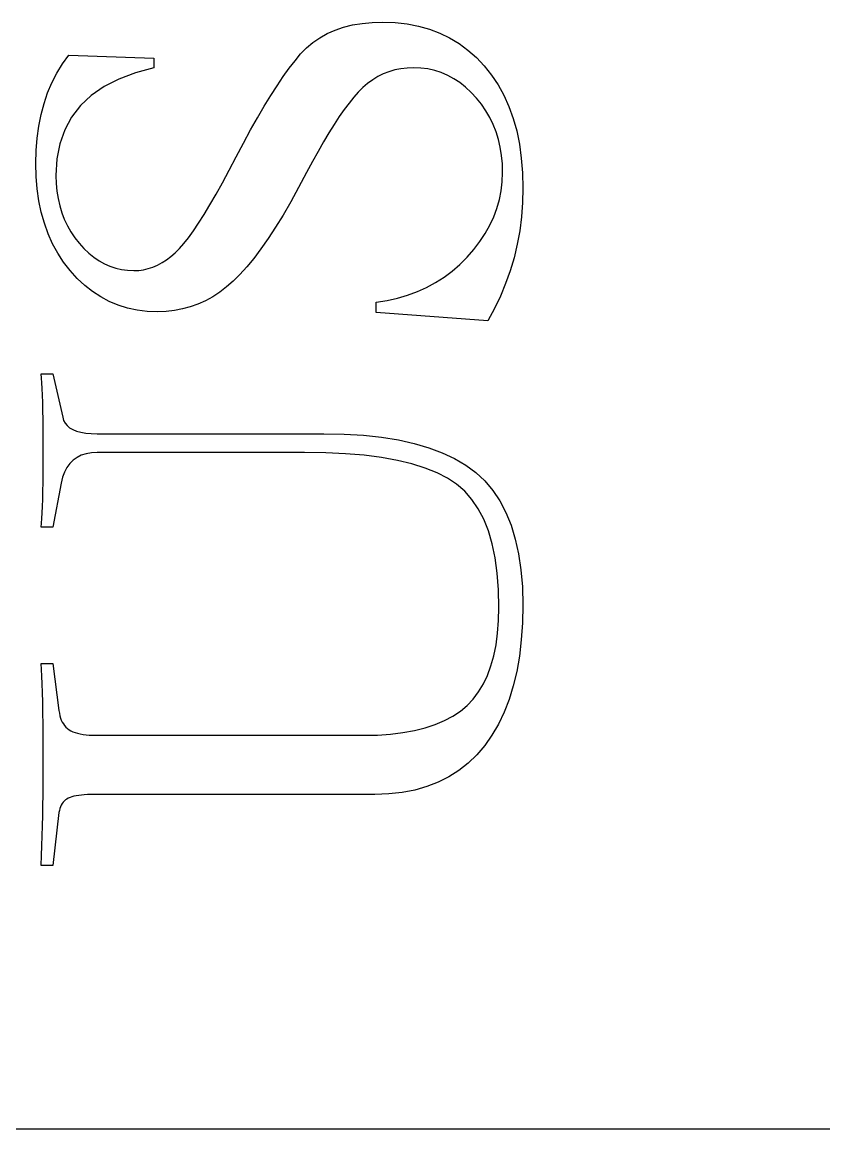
# Model space of a CAD drawing. Header units: millimetres. Extents: x -105 to 105, y -148 to 148.
# Drawn here: x 28.25 to 33.43, y 89.84 to 96.98 of the extents above; entities that cross this region are included whole.
import ezdxf

# ---------------------------------------------------------------- set-up
doc = ezdxf.new("R2010")
doc.units = ezdxf.units.MM
doc.layers.get('0').update_dxf_attribs({"lineweight": 18})

msp = doc.modelspace()

# ---------------------------------------------------------------- linework, layer by layer
at = {"color": 7, "lineweight": 30, "ltscale": 0.001446}
msp.add_line((30.273, 96.9257), (30.3278, 96.9441), dxfattribs=at)
at = {"color": 7, "lineweight": 30, "ltscale": 0.001501}
msp.add_line((30.3278, 96.9441), (30.3861, 96.9585), dxfattribs=at)
at = {"color": 7, "lineweight": 30, "ltscale": 0.001566}
msp.add_line((30.3861, 96.9585), (30.4479, 96.9687), dxfattribs=at)
at = {"color": 7, "lineweight": 30, "ltscale": 0.001639}
msp.add_line((30.4479, 96.9687), (30.5132, 96.9749), dxfattribs=at)
at = {"color": 7, "lineweight": 30, "ltscale": 0.001719}
msp.add_line((30.5132, 96.9749), (30.5819, 96.977), dxfattribs=at)
at = {"color": 7, "lineweight": 30, "ltscale": 0.001989}
msp.add_line((30.5819, 96.977), (30.6614, 96.9741), dxfattribs=at)
at = {"color": 7, "lineweight": 30, "ltscale": 0.001921}
msp.add_line((30.6614, 96.9741), (30.7378, 96.9657), dxfattribs=at)
at = {"color": 7, "lineweight": 30, "ltscale": 0.001865}
msp.add_line((30.7378, 96.9657), (30.8111, 96.9515), dxfattribs=at)
at = {"color": 7, "lineweight": 30, "ltscale": 0.001821}
msp.add_line((30.8111, 96.9515), (30.8812, 96.9318), dxfattribs=at)
at = {"color": 7, "lineweight": 30, "ltscale": 0.001351}
for p, q in [((30.1293, 96.8457), (30.1737, 96.8764)), ((30.0509, 96.7718), (30.0884, 96.8108))]:
    msp.add_line(p, q, dxfattribs=at)
at = {"color": 7, "lineweight": 30, "ltscale": 0.00137}
msp.add_line((30.1737, 96.8764), (30.2216, 96.9031), dxfattribs=at)
at = {"color": 7, "lineweight": 30, "ltscale": 0.001403}
msp.add_line((30.2216, 96.9031), (30.273, 96.9257), dxfattribs=at)
at = {"color": 7, "lineweight": 30, "ltscale": 0.001791}
msp.add_line((30.8812, 96.9318), (30.9482, 96.9064), dxfattribs=at)
at = {"color": 7, "lineweight": 30, "ltscale": 0.001775}
msp.add_line((30.9482, 96.9064), (31.012, 96.8753), dxfattribs=at)
at = {"color": 7, "lineweight": 30, "ltscale": 0.001773}
msp.add_line((31.012, 96.8753), (31.0727, 96.8386), dxfattribs=at)
at = {"color": 7, "lineweight": 30, "ltscale": 0.001344}
msp.add_line((30.0884, 96.8108), (30.1293, 96.8457), dxfattribs=at)
at = {"color": 7, "lineweight": 30, "ltscale": 0.001787}
msp.add_line((31.0727, 96.8386), (31.1303, 96.7962), dxfattribs=at)
at = {"color": 7, "lineweight": 30, "ltscale": 0.001736}
msp.add_line((28.5142, 96.708), (28.5545, 96.7646), dxfattribs=at)
at = {"color": 7, "lineweight": 30, "ltscale": 0.013766}
msp.add_line((28.5545, 96.7646), (29.1048, 96.7453), dxfattribs=at)
at = {"color": 7, "lineweight": 30, "ltscale": 0.001569}
msp.add_line((29.1048, 96.7453), (29.1048, 96.6825), dxfattribs=at)
at = {"color": 7, "lineweight": 30, "ltscale": 0.001418}
msp.add_line((30.0146, 96.7282), (30.0509, 96.7718), dxfattribs=at)
at = {"color": 7, "lineweight": 30, "ltscale": 0.001814}
msp.add_line((31.1303, 96.7962), (31.1847, 96.7482), dxfattribs=at)
at = {"color": 7, "lineweight": 30, "ltscale": 0.001855}
msp.add_line((31.1847, 96.7482), (31.236, 96.6946), dxfattribs=at)
at = {"color": 7, "lineweight": 30, "ltscale": 0.00174}
msp.add_line((28.4781, 96.6485), (28.5142, 96.708), dxfattribs=at)
at = {"color": 7, "lineweight": 30, "ltscale": 0.003109}
msp.add_line((29.1048, 96.6825), (28.9847, 96.6504), dxfattribs=at)
at = {"color": 7, "lineweight": 30, "ltscale": 0.001653}
msp.add_line((29.9386, 96.6259), (29.9772, 96.6796), dxfattribs=at)
at = {"color": 7, "lineweight": 30, "ltscale": 0.001535}
msp.add_line((29.9772, 96.6796), (30.0146, 96.7282), dxfattribs=at)
at = {"color": 7, "lineweight": 30, "ltscale": 0.00098291}
msp.add_line((30.6585, 96.6684), (30.6207, 96.6574), dxfattribs=at)
at = {"color": 7, "lineweight": 30, "ltscale": 0.000996987}
msp.add_line((30.6976, 96.6762), (30.6585, 96.6684), dxfattribs=at)
at = {"color": 7, "lineweight": 30, "ltscale": 0.001018}
msp.add_line((30.738, 96.6809), (30.6976, 96.6762), dxfattribs=at)
at = {"color": 7, "lineweight": 30, "ltscale": 0.001046}
msp.add_line((30.7798, 96.6825), (30.738, 96.6809), dxfattribs=at)
at = {"color": 7, "lineweight": 30, "ltscale": 0.001167}
msp.add_line((30.8265, 96.6805), (30.7798, 96.6825), dxfattribs=at)
at = {"color": 7, "lineweight": 30, "ltscale": 0.001141}
msp.add_line((30.8717, 96.6747), (30.8265, 96.6805), dxfattribs=at)
at = {"color": 7, "lineweight": 30, "ltscale": 0.001125}
msp.add_line((30.9157, 96.6649), (30.8717, 96.6747), dxfattribs=at)
at = {"color": 7, "lineweight": 30, "ltscale": 0.001118}
msp.add_line((30.9582, 96.6512), (30.9157, 96.6649), dxfattribs=at)
at = {"color": 7, "lineweight": 30, "ltscale": 0.001885}
msp.add_line((31.236, 96.6946), (31.2832, 96.6358), dxfattribs=at)
at = {"color": 7, "lineweight": 30, "ltscale": 0.001754}
msp.add_line((28.4462, 96.586), (28.4781, 96.6485), dxfattribs=at)
at = {"color": 7, "lineweight": 30, "ltscale": 0.002666}
msp.add_line((28.8772, 96.6099), (28.7823, 96.5612), dxfattribs=at)
at = {"color": 7, "lineweight": 30, "ltscale": 0.002871}
msp.add_line((28.9847, 96.6504), (28.8772, 96.6099), dxfattribs=at)
at = {"color": 7, "lineweight": 30, "ltscale": 0.001774}
for p, q in [((29.8988, 96.5671), (29.9386, 96.6259)), ((30.5385, 95.1716), (30.6086, 95.1823))]:
    msp.add_line(p, q, dxfattribs=at)
at = {"color": 7, "lineweight": 30, "ltscale": 0.000999862}
msp.add_line((30.5156, 96.6056), (30.4833, 96.5821), dxfattribs=at)
at = {"color": 7, "lineweight": 30, "ltscale": 0.000984865}
msp.add_line((30.5493, 96.626), (30.5156, 96.6056), dxfattribs=at)
at = {"color": 7, "lineweight": 30, "ltscale": 0.000976526}
msp.add_line((30.5843, 96.6433), (30.5493, 96.626), dxfattribs=at)
at = {"color": 7, "lineweight": 30, "ltscale": 0.000975974}
msp.add_line((30.6207, 96.6574), (30.5843, 96.6433), dxfattribs=at)
at = {"color": 7, "lineweight": 30, "ltscale": 0.001121}
msp.add_line((30.9995, 96.6336), (30.9582, 96.6512), dxfattribs=at)
at = {"color": 7, "lineweight": 30, "ltscale": 0.001132}
msp.add_line((31.0393, 96.6121), (30.9995, 96.6336), dxfattribs=at)
at = {"color": 7, "lineweight": 30, "ltscale": 0.001154}
msp.add_line((31.0779, 96.5867), (31.0393, 96.6121), dxfattribs=at)
at = {"color": 7, "lineweight": 30, "ltscale": 0.001901}
msp.add_line((31.2832, 96.6358), (31.3255, 96.5726), dxfattribs=at)
at = {"color": 7, "lineweight": 30, "ltscale": 0.00181}
msp.add_line((28.3952, 96.452), (28.4186, 96.5205), dxfattribs=at)
at = {"color": 7, "lineweight": 30, "ltscale": 0.001777}
msp.add_line((28.4186, 96.5205), (28.4462, 96.586), dxfattribs=at)
at = {"color": 7, "lineweight": 30, "ltscale": 0.002502}
msp.add_line((28.7823, 96.5612), (28.7001, 96.5041), dxfattribs=at)
at = {"color": 7, "lineweight": 30, "ltscale": 0.001896}
msp.add_line((29.8579, 96.5033), (29.8988, 96.5671), dxfattribs=at)
at = {"color": 7, "lineweight": 30, "ltscale": 0.001113}
msp.add_line((30.4226, 96.5256), (30.3932, 96.4922), dxfattribs=at)
at = {"color": 7, "lineweight": 30, "ltscale": 0.001051}
msp.add_line((30.4523, 96.5554), (30.4226, 96.5256), dxfattribs=at)
at = {"color": 7, "lineweight": 30, "ltscale": 0.001022}
msp.add_line((30.4833, 96.5821), (30.4523, 96.5554), dxfattribs=at)
at = {"color": 7, "lineweight": 30, "ltscale": 0.001184}
for p, q in [((31.115, 96.5574), (31.0779, 96.5867)), ((28.4859, 95.8386), (28.4964, 95.7924))]:
    msp.add_line(p, q, dxfattribs=at)
at = {"color": 7, "lineweight": 30, "ltscale": 0.001222}
msp.add_line((31.1509, 96.5241), (31.115, 96.5574), dxfattribs=at)
at = {"color": 7, "lineweight": 30, "ltscale": 0.001267}
for p, q in [((31.1853, 96.487), (31.1509, 96.5241)), ((31.2461, 96.4052), (31.2174, 96.447)), ((31.312, 96.2692), (31.2934, 96.3163))]:
    msp.add_line(p, q, dxfattribs=at)
at = {"color": 7, "lineweight": 30, "ltscale": 0.001932}
msp.add_line((31.3255, 96.5726), (31.3628, 96.5049), dxfattribs=at)
at = {"color": 7, "lineweight": 30, "ltscale": 0.00185}
msp.add_line((28.3761, 96.3805), (28.3952, 96.452), dxfattribs=at)
at = {"color": 7, "lineweight": 30, "ltscale": 0.002386}
msp.add_line((28.7001, 96.5041), (28.6305, 96.4387), dxfattribs=at)
at = {"color": 7, "lineweight": 30, "ltscale": 0.002019}
msp.add_line((29.8158, 96.4344), (29.8579, 96.5033), dxfattribs=at)
at = {"color": 7, "lineweight": 30, "ltscale": 0.0013}
msp.add_line((30.363, 96.4546), (30.3318, 96.413), dxfattribs=at)
at = {"color": 7, "lineweight": 30, "ltscale": 0.001205}
msp.add_line((30.3932, 96.4922), (30.363, 96.4546), dxfattribs=at)
at = {"color": 7, "lineweight": 30, "ltscale": 0.001282}
msp.add_line((31.2174, 96.447), (31.1853, 96.487), dxfattribs=at)
at = {"color": 7, "lineweight": 30, "ltscale": 0.001978}
msp.add_line((31.3628, 96.5049), (31.3951, 96.4327), dxfattribs=at)
at = {"color": 7, "lineweight": 30, "ltscale": 0.001899}
msp.add_line((28.3612, 96.306), (28.3761, 96.3805), dxfattribs=at)
at = {"color": 7, "lineweight": 30, "ltscale": 0.002327}
for p, q in [((28.6305, 96.4387), (28.5736, 96.365)), ((31.4086, 93.7319), (31.4359, 93.6429))]:
    msp.add_line(p, q, dxfattribs=at)
at = {"color": 7, "lineweight": 30, "ltscale": 0.002142}
msp.add_line((29.7725, 96.3604), (29.8158, 96.4344), dxfattribs=at)
at = {"color": 7, "lineweight": 30, "ltscale": 0.001396}
msp.add_line((30.3318, 96.413), (30.2998, 96.3673), dxfattribs=at)
at = {"color": 7, "lineweight": 30, "ltscale": 0.00126}
for p, q in [((31.2715, 96.3617), (31.2461, 96.4052)), ((31.2934, 96.3163), (31.2715, 96.3617))]:
    msp.add_line(p, q, dxfattribs=at)
at = {"color": 7, "lineweight": 30, "ltscale": 0.002035}
msp.add_line((31.3951, 96.4327), (31.4224, 96.3561), dxfattribs=at)
at = {"color": 7, "lineweight": 30, "ltscale": 0.001955}
msp.add_line((28.3506, 96.2285), (28.3612, 96.306), dxfattribs=at)
at = {"color": 7, "lineweight": 30, "ltscale": 0.002328}
msp.add_line((28.5736, 96.365), (28.5294, 96.2831), dxfattribs=at)
at = {"color": 7, "lineweight": 30, "ltscale": 0.002267}
msp.add_line((29.7281, 96.2814), (29.7725, 96.3604), dxfattribs=at)
at = {"color": 7, "lineweight": 30, "ltscale": 0.00159}
msp.add_line((30.267, 96.3174), (30.2332, 96.2635), dxfattribs=at)
at = {"color": 7, "lineweight": 30, "ltscale": 0.001492}
msp.add_line((30.2998, 96.3673), (30.267, 96.3174), dxfattribs=at)
at = {"color": 7, "lineweight": 30, "ltscale": 0.002105}
msp.add_line((31.4224, 96.3561), (31.4448, 96.2749), dxfattribs=at)
at = {"color": 7, "lineweight": 30, "ltscale": 0.002391}
for p, q in [((28.5294, 96.2831), (28.4978, 96.1928)), ((29.6825, 96.1973), (29.7281, 96.2814))]:
    msp.add_line(p, q, dxfattribs=at)
at = {"color": 7, "lineweight": 30, "ltscale": 0.00169}
msp.add_line((30.2332, 96.2635), (30.1986, 96.2055), dxfattribs=at)
at = {"color": 7, "lineweight": 30, "ltscale": 0.001281}
msp.add_line((31.3272, 96.2202), (31.312, 96.2692), dxfattribs=at)
at = {"color": 7, "lineweight": 30, "ltscale": 0.002185}
msp.add_line((31.4448, 96.2749), (31.4622, 96.1892), dxfattribs=at)
at = {"color": 7, "lineweight": 30, "ltscale": 0.002017}
msp.add_line((28.3442, 96.1481), (28.3506, 96.2285), dxfattribs=at)
at = {"color": 7, "lineweight": 30, "ltscale": 0.00251}
msp.add_line((28.4978, 96.1928), (28.4788, 96.0943), dxfattribs=at)
at = {"color": 7, "lineweight": 30, "ltscale": 0.002518}
msp.add_line((29.6358, 96.1081), (29.6825, 96.1973), dxfattribs=at)
at = {"color": 7, "lineweight": 30, "ltscale": 0.001789}
for p, q in [((30.1986, 96.2055), (30.1631, 96.1433)), ((30.7858, 92.4076), (30.8553, 92.425))]:
    msp.add_line(p, q, dxfattribs=at)
at = {"color": 7, "lineweight": 30, "ltscale": 0.001301}
msp.add_line((31.3391, 96.1696), (31.3272, 96.2202), dxfattribs=at)
at = {"color": 7, "lineweight": 30, "ltscale": 0.001329}
msp.add_line((31.3475, 96.1171), (31.3391, 96.1696), dxfattribs=at)
at = {"color": 7, "lineweight": 30, "ltscale": 0.002275}
msp.add_line((31.4622, 96.1892), (31.4747, 96.0991), dxfattribs=at)
at = {"color": 7, "lineweight": 30, "ltscale": 0.002087}
msp.add_line((28.3421, 96.0646), (28.3442, 96.1481), dxfattribs=at)
at = {"color": 7, "lineweight": 30, "ltscale": 0.002676}
msp.add_line((28.4788, 96.0943), (28.4725, 95.9874), dxfattribs=at)
at = {"color": 7, "lineweight": 30, "ltscale": 0.002446}
msp.add_line((29.5904, 96.0214), (29.6358, 96.1081), dxfattribs=at)
at = {"color": 7, "lineweight": 30, "ltscale": 0.001889}
msp.add_line((30.1631, 96.1433), (30.1268, 96.0771), dxfattribs=at)
at = {"color": 7, "lineweight": 30, "ltscale": 0.001363}
msp.add_line((31.3526, 96.0628), (31.3475, 96.1171), dxfattribs=at)
at = {"color": 7, "lineweight": 30, "ltscale": 0.002373}
msp.add_line((31.4747, 96.0991), (31.4821, 96.0045), dxfattribs=at)
at = {"color": 7, "lineweight": 30, "ltscale": 0.002085}
msp.add_line((28.3443, 95.9813), (28.3421, 96.0646), dxfattribs=at)
at = {"color": 7, "lineweight": 30, "ltscale": 0.002289}
msp.add_line((29.547, 95.9408), (29.5904, 96.0214), dxfattribs=at)
at = {"color": 7, "lineweight": 30, "ltscale": 0.00199}
msp.add_line((30.1268, 96.0771), (30.0896, 96.0067), dxfattribs=at)
at = {"color": 7, "lineweight": 30, "ltscale": 0.001402}
for p, q in [((31.3543, 96.0067), (31.3526, 96.0628)), ((28.3852, 92.6524), (28.3833, 92.7085))]:
    msp.add_line(p, q, dxfattribs=at)
at = {"color": 7, "lineweight": 30, "ltscale": 0.002011}
msp.add_line((28.351, 95.9011), (28.3443, 95.9813), dxfattribs=at)
at = {"color": 7, "lineweight": 30, "ltscale": 0.001283}
msp.add_line((28.4725, 95.9874), (28.474, 95.9361), dxfattribs=at)
at = {"color": 7, "lineweight": 30, "ltscale": 0.002756}
msp.add_line((30.0896, 96.0067), (30.0379, 95.9093), dxfattribs=at)
at = {"color": 7, "lineweight": 30, "ltscale": 0.001467}
msp.add_line((31.3451, 95.8891), (31.352, 95.9474), dxfattribs=at)
at = {"color": 7, "lineweight": 30, "ltscale": 0.001484}
msp.add_line((31.352, 95.9474), (31.3543, 96.0067), dxfattribs=at)
at = {"color": 7, "lineweight": 30, "ltscale": 0.002479}
msp.add_line((31.4821, 96.0045), (31.4846, 95.9053), dxfattribs=at)
at = {"color": 7, "lineweight": 30, "ltscale": 0.001945}
msp.add_line((28.3621, 95.8241), (28.351, 95.9011), dxfattribs=at)
at = {"color": 7, "lineweight": 30, "ltscale": 0.001245}
msp.add_line((28.474, 95.9361), (28.4784, 95.8865), dxfattribs=at)
at = {"color": 7, "lineweight": 30, "ltscale": 0.001212}
msp.add_line((28.4784, 95.8865), (28.4859, 95.8386), dxfattribs=at)
at = {"color": 7, "lineweight": 30, "ltscale": 0.002131}
msp.add_line((29.5055, 95.8663), (29.547, 95.9408), dxfattribs=at)
at = {"color": 7, "lineweight": 30, "ltscale": 0.00261}
msp.add_line((30.0379, 95.9093), (29.9872, 95.8181), dxfattribs=at)
at = {"color": 7, "lineweight": 30, "ltscale": 0.001459}
msp.add_line((31.3336, 95.8319), (31.3451, 95.8891), dxfattribs=at)
at = {"color": 7, "lineweight": 30, "ltscale": 0.002322}
for p, q in [((31.4846, 95.9053), (31.4823, 95.8125)), ((31.3056, 93.5209), (31.2865, 93.6118))]:
    msp.add_line(p, q, dxfattribs=at)
at = {"color": 7, "lineweight": 30, "ltscale": 0.001886}
msp.add_line((28.3777, 95.7503), (28.3621, 95.8241), dxfattribs=at)
at = {"color": 7, "lineweight": 30, "ltscale": 0.001974}
msp.add_line((29.4659, 95.798), (29.5055, 95.8663), dxfattribs=at)
at = {"color": 7, "lineweight": 30, "ltscale": 0.002466}
msp.add_line((29.9872, 95.8181), (29.9375, 95.7328), dxfattribs=at)
at = {"color": 7, "lineweight": 30, "ltscale": 0.00146}
msp.add_line((31.3176, 95.7758), (31.3336, 95.8319), dxfattribs=at)
at = {"color": 7, "lineweight": 30, "ltscale": 0.002286}
msp.add_line((31.4823, 95.8125), (31.4755, 95.7213), dxfattribs=at)
at = {"color": 7, "lineweight": 30, "ltscale": 0.001835}
msp.add_line((28.3976, 95.6797), (28.3777, 95.7503), dxfattribs=at)
at = {"color": 7, "lineweight": 30, "ltscale": 0.001164}
msp.add_line((28.4964, 95.7924), (28.5099, 95.7478), dxfattribs=at)
at = {"color": 7, "lineweight": 30, "ltscale": 0.001147}
msp.add_line((28.5099, 95.7478), (28.5263, 95.705), dxfattribs=at)
at = {"color": 7, "lineweight": 30, "ltscale": 0.001662}
for p, q in [((29.3925, 95.6797), (29.4282, 95.7358)), ((28.3903, 92.1219), (28.3904, 92.1884))]:
    msp.add_line(p, q, dxfattribs=at)
at = {"color": 7, "lineweight": 30, "ltscale": 0.001818}
msp.add_line((29.4282, 95.7358), (29.4659, 95.798), dxfattribs=at)
at = {"color": 7, "lineweight": 30, "ltscale": 0.002323}
msp.add_line((29.9375, 95.7328), (29.8887, 95.6537), dxfattribs=at)
at = {"color": 7, "lineweight": 30, "ltscale": 0.00147}
for p, q in [((31.2969, 95.7207), (31.3176, 95.7758)), ((31.0326, 92.5003), (31.0814, 92.5331))]:
    msp.add_line(p, q, dxfattribs=at)
at = {"color": 7, "lineweight": 30, "ltscale": 0.001793}
msp.add_line((28.4221, 95.6122), (28.3976, 95.6797), dxfattribs=at)
at = {"color": 7, "lineweight": 30, "ltscale": 0.001138}
msp.add_line((28.5263, 95.705), (28.5458, 95.6638), dxfattribs=at)
at = {"color": 7, "lineweight": 30, "ltscale": 0.001135}
msp.add_line((28.5458, 95.6638), (28.5682, 95.6244), dxfattribs=at)
at = {"color": 7, "lineweight": 30, "ltscale": 0.001507}
msp.add_line((29.3587, 95.6298), (29.3925, 95.6797), dxfattribs=at)
at = {"color": 7, "lineweight": 30, "ltscale": 0.001519}
msp.add_line((31.2419, 95.6137), (31.2717, 95.6667), dxfattribs=at)
at = {"color": 7, "lineweight": 30, "ltscale": 0.00149}
msp.add_line((31.2717, 95.6667), (31.2969, 95.7207), dxfattribs=at)
at = {"color": 7, "lineweight": 30, "ltscale": 0.002256}
msp.add_line((31.4755, 95.7213), (31.4642, 95.6318), dxfattribs=at)
at = {"color": 7, "lineweight": 30, "ltscale": 0.001761}
msp.add_line((28.4509, 95.548), (28.4221, 95.6122), dxfattribs=at)
at = {"color": 7, "lineweight": 30, "ltscale": 0.001139}
msp.add_line((28.5682, 95.6244), (28.5937, 95.5866), dxfattribs=at)
at = {"color": 7, "lineweight": 30, "ltscale": 0.001354}
msp.add_line((29.3269, 95.586), (29.3587, 95.6298), dxfattribs=at)
at = {"color": 7, "lineweight": 30, "ltscale": 0.002182}
msp.add_line((29.8887, 95.6537), (29.841, 95.5807), dxfattribs=at)
at = {"color": 7, "lineweight": 30, "ltscale": 0.001557}
for p, q in [((31.2075, 95.5618), (31.2419, 95.6137)), ((28.3891, 94.0085), (28.3898, 94.0708))]:
    msp.add_line(p, q, dxfattribs=at)
at = {"color": 7, "lineweight": 30, "ltscale": 0.002233}
msp.add_line((31.4642, 95.6318), (31.4483, 95.5439), dxfattribs=at)
at = {"color": 7, "lineweight": 30, "ltscale": 0.001739}
msp.add_line((28.4842, 95.4869), (28.4509, 95.548), dxfattribs=at)
at = {"color": 7, "lineweight": 30, "ltscale": 0.001148}
msp.add_line((28.5937, 95.5866), (28.6221, 95.5505), dxfattribs=at)
at = {"color": 7, "lineweight": 30, "ltscale": 0.001131}
msp.add_line((28.6221, 95.5505), (28.6526, 95.5171), dxfattribs=at)
at = {"color": 7, "lineweight": 30, "ltscale": 0.001087}
msp.add_line((28.6526, 95.5171), (28.6841, 95.4871), dxfattribs=at)
at = {"color": 7, "lineweight": 30, "ltscale": 0.000960685}
msp.add_line((29.2417, 95.4897), (29.2689, 95.5168), dxfattribs=at)
at = {"color": 7, "lineweight": 30, "ltscale": 0.001054}
msp.add_line((29.2689, 95.5168), (29.2969, 95.5483), dxfattribs=at)
at = {"color": 7, "lineweight": 30, "ltscale": 0.001203}
msp.add_line((29.2969, 95.5483), (29.3269, 95.586), dxfattribs=at)
at = {"color": 7, "lineweight": 30, "ltscale": 0.002043}
for p, q in [((29.841, 95.5807), (29.7941, 95.5138)), ((31.29, 93.9565), (31.3356, 93.8887))]:
    msp.add_line(p, q, dxfattribs=at)
at = {"color": 7, "lineweight": 30, "ltscale": 0.001601}
msp.add_line((31.1685, 95.511), (31.2075, 95.5618), dxfattribs=at)
at = {"color": 7, "lineweight": 30, "ltscale": 0.002216}
msp.add_line((31.4483, 95.5439), (31.4279, 95.4576), dxfattribs=at)
at = {"color": 7, "lineweight": 30, "ltscale": 0.001727}
for p, q in [((28.522, 95.429), (28.4842, 95.4869)), ((28.5642, 95.3744), (28.522, 95.429))]:
    msp.add_line(p, q, dxfattribs=at)
at = {"color": 7, "lineweight": 30, "ltscale": 0.001049}
msp.add_line((28.6841, 95.4871), (28.7167, 95.4607), dxfattribs=at)
at = {"color": 7, "lineweight": 30, "ltscale": 0.001017}
msp.add_line((28.7167, 95.4607), (28.7503, 95.4378), dxfattribs=at)
at = {"color": 7, "lineweight": 30, "ltscale": 0.00088517}
msp.add_line((29.1857, 95.4441), (29.2139, 95.4655), dxfattribs=at)
at = {"color": 7, "lineweight": 30, "ltscale": 0.000920612}
msp.add_line((29.2139, 95.4655), (29.2417, 95.4897), dxfattribs=at)
at = {"color": 7, "lineweight": 30, "ltscale": 0.001771}
msp.add_line((29.7483, 95.4529), (29.7034, 95.3981), dxfattribs=at)
at = {"color": 7, "lineweight": 30, "ltscale": 0.001906}
for p, q in [((29.7941, 95.5138), (29.7483, 95.4529)), ((31.3117, 92.9607), (31.3219, 93.0363))]:
    msp.add_line(p, q, dxfattribs=at)
at = {"color": 7, "lineweight": 30, "ltscale": 0.001668}
msp.add_line((31.0778, 95.414), (31.125, 95.4612), dxfattribs=at)
at = {"color": 7, "lineweight": 30, "ltscale": 0.001654}
for p, q in [((31.125, 95.4612), (31.1685, 95.511)), ((28.3898, 92.0558), (28.3903, 92.1219))]:
    msp.add_line(p, q, dxfattribs=at)
at = {"color": 7, "lineweight": 30, "ltscale": 0.002206}
msp.add_line((31.4279, 95.4576), (31.4029, 95.373), dxfattribs=at)
at = {"color": 7, "lineweight": 30, "ltscale": 0.0017}
msp.add_line((28.6098, 95.3239), (28.5642, 95.3744), dxfattribs=at)
at = {"color": 7, "lineweight": 30, "ltscale": 0.000993579}
msp.add_line((28.7503, 95.4378), (28.785, 95.4184), dxfattribs=at)
at = {"color": 7, "lineweight": 30, "ltscale": 0.0009784}
msp.add_line((28.785, 95.4184), (28.8208, 95.4025), dxfattribs=at)
at = {"color": 7, "lineweight": 30, "ltscale": 0.000970902}
msp.add_line((28.8208, 95.4025), (28.8576, 95.3902), dxfattribs=at)
at = {"color": 7, "lineweight": 30, "ltscale": 0.0009727}
msp.add_line((28.8576, 95.3902), (28.8955, 95.3814), dxfattribs=at)
at = {"color": 7, "lineweight": 30, "ltscale": 0.000982795}
msp.add_line((28.8955, 95.3814), (28.9345, 95.3761), dxfattribs=at)
at = {"color": 7, "lineweight": 30, "ltscale": 0.001001}
msp.add_line((28.9345, 95.3761), (28.9745, 95.3744), dxfattribs=at)
at = {"color": 7, "lineweight": 30, "ltscale": 0.000791375}
msp.add_line((28.9745, 95.3744), (29.0061, 95.3758), dxfattribs=at)
at = {"color": 7, "lineweight": 30, "ltscale": 0.000785872}
msp.add_line((29.0061, 95.3758), (29.0372, 95.38), dxfattribs=at)
at = {"color": 7, "lineweight": 30, "ltscale": 0.000786534}
msp.add_line((29.0372, 95.38), (29.0679, 95.3871), dxfattribs=at)
at = {"color": 7, "lineweight": 30, "ltscale": 0.000794359}
msp.add_line((29.0679, 95.3871), (29.0981, 95.3971), dxfattribs=at)
at = {"color": 7, "lineweight": 30, "ltscale": 0.000808371}
msp.add_line((29.0981, 95.3971), (29.1277, 95.4099), dxfattribs=at)
at = {"color": 7, "lineweight": 30, "ltscale": 0.000828588}
msp.add_line((29.1277, 95.4099), (29.157, 95.4256), dxfattribs=at)
at = {"color": 7, "lineweight": 30, "ltscale": 0.000854332}
msp.add_line((29.157, 95.4256), (29.1857, 95.4441), dxfattribs=at)
at = {"color": 7, "lineweight": 30, "ltscale": 0.00164}
msp.add_line((29.7034, 95.3981), (29.6595, 95.3494), dxfattribs=at)
at = {"color": 7, "lineweight": 30, "ltscale": 0.001645}
msp.add_line((31.0281, 95.3709), (31.0778, 95.414), dxfattribs=at)
at = {"color": 7, "lineweight": 30, "ltscale": 0.001648}
msp.add_line((28.6578, 95.2788), (28.6098, 95.3239), dxfattribs=at)
at = {"color": 7, "lineweight": 30, "ltscale": 0.00143}
msp.add_line((29.6165, 95.3068), (29.5734, 95.2692), dxfattribs=at)
at = {"color": 7, "lineweight": 30, "ltscale": 0.001513}
msp.add_line((29.6595, 95.3494), (29.6165, 95.3068), dxfattribs=at)
at = {"color": 7, "lineweight": 30, "ltscale": 0.001626}
for p, q in [((30.9211, 95.2967), (30.9759, 95.3318)), ((28.3852, 91.7939), (28.3868, 91.859))]:
    msp.add_line(p, q, dxfattribs=at)
at = {"color": 7, "lineweight": 30, "ltscale": 0.001632}
msp.add_line((30.9759, 95.3318), (31.0281, 95.3709), dxfattribs=at)
at = {"color": 7, "lineweight": 30, "ltscale": 0.002202}
msp.add_line((31.4029, 95.373), (31.3734, 95.29), dxfattribs=at)
at = {"color": 7, "lineweight": 30, "ltscale": 0.001607}
msp.add_line((28.7083, 95.239), (28.6578, 95.2788), dxfattribs=at)
at = {"color": 7, "lineweight": 30, "ltscale": 0.001578}
msp.add_line((28.7611, 95.2044), (28.7083, 95.239), dxfattribs=at)
at = {"color": 7, "lineweight": 30, "ltscale": 0.00136}
msp.add_line((29.529, 95.2355), (29.4834, 95.2058), dxfattribs=at)
at = {"color": 7, "lineweight": 30, "ltscale": 0.001392}
msp.add_line((29.5734, 95.2692), (29.529, 95.2355), dxfattribs=at)
at = {"color": 7, "lineweight": 30, "ltscale": 0.001664}
msp.add_line((30.7413, 95.2159), (30.8038, 95.2388), dxfattribs=at)
at = {"color": 7, "lineweight": 30, "ltscale": 0.001643}
msp.add_line((30.8038, 95.2388), (30.8637, 95.2657), dxfattribs=at)
at = {"color": 7, "lineweight": 30, "ltscale": 0.00163}
msp.add_line((30.8637, 95.2657), (30.9211, 95.2967), dxfattribs=at)
at = {"color": 7, "lineweight": 30, "ltscale": 0.002204}
msp.add_line((31.3734, 95.29), (31.3394, 95.2087), dxfattribs=at)
at = {"color": 7, "lineweight": 30, "ltscale": 0.001563}
for p, q in [((28.8164, 95.1752), (28.7611, 95.2044)), ((28.3898, 94.3514), (28.3891, 94.4139))]:
    msp.add_line(p, q, dxfattribs=at)
at = {"color": 7, "lineweight": 30, "ltscale": 0.001561}
msp.add_line((28.8741, 95.1513), (28.8164, 95.1752), dxfattribs=at)
at = {"color": 7, "lineweight": 30, "ltscale": 0.001321}
for p, q in [((29.4365, 95.1801), (29.3884, 95.1583)), ((29.2884, 95.1267), (29.2365, 95.1168))]:
    msp.add_line(p, q, dxfattribs=at)
at = {"color": 7, "lineweight": 30, "ltscale": 0.001337}
for p, q in [((29.4834, 95.2058), (29.4365, 95.1801)), ((29.2365, 95.1168), (29.1834, 95.1108))]:
    msp.add_line(p, q, dxfattribs=at)
at = {"color": 7, "lineweight": 30, "ltscale": 0.001689}
msp.add_line((30.5385, 95.104), (30.5385, 95.1716), dxfattribs=at)
at = {"color": 7, "lineweight": 30, "ltscale": 0.00173}
msp.add_line((30.6086, 95.1823), (30.6762, 95.1971), dxfattribs=at)
at = {"color": 7, "lineweight": 30, "ltscale": 0.001693}
msp.add_line((30.6762, 95.1971), (30.7413, 95.2159), dxfattribs=at)
at = {"color": 7, "lineweight": 30, "ltscale": 0.002214}
msp.add_line((31.3394, 95.2087), (31.3008, 95.129), dxfattribs=at)
at = {"color": 7, "lineweight": 30, "ltscale": 0.001573}
msp.add_line((28.9342, 95.1327), (28.8741, 95.1513), dxfattribs=at)
at = {"color": 7, "lineweight": 30, "ltscale": 0.001598}
for p, q in [((28.9967, 95.1195), (28.9342, 95.1327)), ((28.3759, 91.5368), (28.3787, 91.6006))]:
    msp.add_line(p, q, dxfattribs=at)
at = {"color": 7, "lineweight": 30, "ltscale": 0.001635}
msp.add_line((29.0616, 95.1115), (28.9967, 95.1195), dxfattribs=at)
at = {"color": 7, "lineweight": 30, "ltscale": 0.001685}
msp.add_line((29.1289, 95.1089), (29.0616, 95.1115), dxfattribs=at)
at = {"color": 7, "lineweight": 30, "ltscale": 0.001361}
msp.add_line((29.1834, 95.1108), (29.1289, 95.1089), dxfattribs=at)
at = {"color": 7, "lineweight": 30, "ltscale": 0.001312}
for p, q in [((29.339, 95.1405), (29.2884, 95.1267)), ((29.3884, 95.1583), (29.339, 95.1405))]:
    msp.add_line(p, q, dxfattribs=at)
at = {"color": 7, "lineweight": 30, "ltscale": 0.01803}
msp.add_line((31.2577, 95.0509), (30.5385, 95.104), dxfattribs=at)
at = {"color": 7, "lineweight": 30, "ltscale": 0.002229}
msp.add_line((31.3008, 95.129), (31.2577, 95.0509), dxfattribs=at)
at = {"color": 7, "lineweight": 30, "ltscale": 0.001931}
for p, q in [((28.3759, 94.7082), (28.4532, 94.7082)), ((28.4532, 93.7186), (28.3759, 93.7186)), ((28.3759, 92.8401), (28.4532, 92.8401)), ((28.4532, 91.5368), (28.3759, 91.5368))]:
    msp.add_line(p, q, dxfattribs=at)
at = {"color": 7, "lineweight": 30, "ltscale": 0.000670374}
msp.add_line((28.3787, 94.6815), (28.3759, 94.7082), dxfattribs=at)
at = {"color": 7, "lineweight": 30, "ltscale": 0.000798112}
msp.add_line((28.3811, 94.6497), (28.3787, 94.6815), dxfattribs=at)
at = {"color": 7, "lineweight": 30, "ltscale": 0.007173}
msp.add_line((28.4532, 94.7082), (28.5159, 94.4282), dxfattribs=at)
at = {"color": 7, "lineweight": 30, "ltscale": 0.000924756}
msp.add_line((28.3833, 94.6128), (28.3811, 94.6497), dxfattribs=at)
at = {"color": 7, "lineweight": 30, "ltscale": 0.001052}
msp.add_line((28.3852, 94.5707), (28.3833, 94.6128), dxfattribs=at)
at = {"color": 7, "lineweight": 30, "ltscale": 0.001179}
msp.add_line((28.3868, 94.5236), (28.3852, 94.5707), dxfattribs=at)
at = {"color": 7, "lineweight": 30, "ltscale": 0.001307}
msp.add_line((28.3881, 94.4713), (28.3868, 94.5236), dxfattribs=at)
at = {"color": 7, "lineweight": 30, "ltscale": 0.001435}
msp.add_line((28.3891, 94.4139), (28.3881, 94.4713), dxfattribs=at)
at = {"color": 7, "lineweight": 30, "ltscale": 0.000524096}
msp.add_line((28.5159, 94.4282), (28.5216, 94.408), dxfattribs=at)
at = {"color": 7, "lineweight": 30, "ltscale": 0.000508692}
msp.add_line((28.5216, 94.408), (28.531, 94.39), dxfattribs=at)
at = {"color": 7, "lineweight": 30, "ltscale": 0.000514646}
msp.add_line((28.531, 94.39), (28.544, 94.3741), dxfattribs=at)
at = {"color": 7, "lineweight": 30, "ltscale": 0.000541519}
msp.add_line((28.544, 94.3741), (28.5607, 94.3603), dxfattribs=at)
at = {"color": 7, "lineweight": 30, "ltscale": 0.001691}
msp.add_line((28.3903, 94.2838), (28.3898, 94.3514), dxfattribs=at)
at = {"color": 7, "lineweight": 30, "ltscale": 0.000587139}
msp.add_line((28.5607, 94.3603), (28.5811, 94.3486), dxfattribs=at)
at = {"color": 7, "lineweight": 30, "ltscale": 0.000646709}
msp.add_line((28.5811, 94.3486), (28.6051, 94.339), dxfattribs=at)
at = {"color": 7, "lineweight": 30, "ltscale": 0.000717325}
msp.add_line((28.6051, 94.339), (28.6328, 94.3316), dxfattribs=at)
at = {"color": 7, "lineweight": 30, "ltscale": 0.000795269}
msp.add_line((28.6328, 94.3316), (28.6642, 94.3263), dxfattribs=at)
at = {"color": 7, "lineweight": 30, "ltscale": 0.000879821}
msp.add_line((28.6642, 94.3263), (28.6992, 94.3231), dxfattribs=at)
at = {"color": 7, "lineweight": 30, "ltscale": 0.000968348}
msp.add_line((28.6992, 94.3231), (28.738, 94.322), dxfattribs=at)
at = {"color": 7, "lineweight": 30, "ltscale": 0.036566}
msp.add_line((28.738, 94.322), (30.2006, 94.322), dxfattribs=at)
at = {"color": 7, "lineweight": 30, "ltscale": 0.003287}
msp.add_line((30.2006, 94.322), (30.332, 94.3195), dxfattribs=at)
at = {"color": 7, "lineweight": 30, "ltscale": 0.003106}
msp.add_line((30.332, 94.3195), (30.456, 94.312), dxfattribs=at)
at = {"color": 7, "lineweight": 30, "ltscale": 0.002931}
msp.add_line((30.456, 94.312), (30.5726, 94.2994), dxfattribs=at)
at = {"color": 7, "lineweight": 30, "ltscale": 0.001819}
msp.add_line((28.3904, 94.211), (28.3903, 94.2838), dxfattribs=at)
at = {"color": 7, "lineweight": 30, "ltscale": 0.002764}
msp.add_line((30.5726, 94.2994), (30.6818, 94.2819), dxfattribs=at)
at = {"color": 7, "lineweight": 30, "ltscale": 0.002605}
msp.add_line((30.6818, 94.2819), (30.7835, 94.2593), dxfattribs=at)
at = {"color": 7, "lineweight": 30, "ltscale": 0.002456}
msp.add_line((30.7835, 94.2593), (30.8777, 94.2317), dxfattribs=at)
at = {"color": 7, "lineweight": 30, "ltscale": 0.002319}
msp.add_line((30.8777, 94.2317), (30.9646, 94.199), dxfattribs=at)
at = {"color": 7, "lineweight": 30, "ltscale": 0.001817}
msp.add_line((28.3903, 94.1383), (28.3904, 94.211), dxfattribs=at)
at = {"color": 7, "lineweight": 30, "ltscale": 0.000761253}
msp.add_line((28.6082, 94.1697), (28.5835, 94.1519), dxfattribs=at)
at = {"color": 7, "lineweight": 30, "ltscale": 0.000776736}
msp.add_line((28.636, 94.1835), (28.6082, 94.1697), dxfattribs=at)
at = {"color": 7, "lineweight": 30, "ltscale": 0.000810882}
msp.add_line((28.6669, 94.1934), (28.636, 94.1835), dxfattribs=at)
at = {"color": 7, "lineweight": 30, "ltscale": 0.000862649}
msp.add_line((28.7009, 94.1994), (28.6669, 94.1934), dxfattribs=at)
at = {"color": 7, "lineweight": 30, "ltscale": 0.000928107}
msp.add_line((28.738, 94.2014), (28.7009, 94.1994), dxfattribs=at)
at = {"color": 7, "lineweight": 30, "ltscale": 0.033428}
msp.add_line((30.0751, 94.2014), (28.738, 94.2014), dxfattribs=at)
at = {"color": 7, "lineweight": 30, "ltscale": 0.003439}
msp.add_line((30.2126, 94.1993), (30.0751, 94.2014), dxfattribs=at)
at = {"color": 7, "lineweight": 30, "ltscale": 0.003224}
msp.add_line((30.3414, 94.1931), (30.2126, 94.1993), dxfattribs=at)
at = {"color": 7, "lineweight": 30, "ltscale": 0.003013}
msp.add_line((30.4615, 94.1829), (30.3414, 94.1931), dxfattribs=at)
at = {"color": 7, "lineweight": 30, "ltscale": 0.002807}
msp.add_line((30.5728, 94.1685), (30.4615, 94.1829), dxfattribs=at)
at = {"color": 7, "lineweight": 30, "ltscale": 0.002606}
msp.add_line((30.6754, 94.1501), (30.5728, 94.1685), dxfattribs=at)
at = {"color": 7, "lineweight": 30, "ltscale": 0.002197}
msp.add_line((30.9646, 94.199), (31.044, 94.1614), dxfattribs=at)
at = {"color": 7, "lineweight": 30, "ltscale": 0.002092}
msp.add_line((31.044, 94.1614), (31.1159, 94.1187), dxfattribs=at)
at = {"color": 7, "lineweight": 30, "ltscale": 0.001687}
msp.add_line((28.3898, 94.0708), (28.3903, 94.1383), dxfattribs=at)
at = {"color": 7, "lineweight": 30, "ltscale": 0.000836809}
msp.add_line((28.5433, 94.1044), (28.5279, 94.0747), dxfattribs=at)
at = {"color": 7, "lineweight": 30, "ltscale": 0.000792762}
msp.add_line((28.5619, 94.1301), (28.5433, 94.1044), dxfattribs=at)
at = {"color": 7, "lineweight": 30, "ltscale": 0.00076755}
msp.add_line((28.5835, 94.1519), (28.5619, 94.1301), dxfattribs=at)
at = {"color": 7, "lineweight": 30, "ltscale": 0.002413}
msp.add_line((30.7693, 94.1275), (30.6754, 94.1501), dxfattribs=at)
at = {"color": 7, "lineweight": 30, "ltscale": 0.00223}
msp.add_line((30.8544, 94.1008), (30.7693, 94.1275), dxfattribs=at)
at = {"color": 7, "lineweight": 30, "ltscale": 0.002059}
msp.add_line((30.9308, 94.07), (30.8544, 94.1008), dxfattribs=at)
at = {"color": 7, "lineweight": 30, "ltscale": 0.002006}
msp.add_line((31.1159, 94.1187), (31.1805, 94.071), dxfattribs=at)
at = {"color": 7, "lineweight": 30, "ltscale": 0.000968134}
msp.add_line((28.5155, 94.041), (28.5062, 94.0034), dxfattribs=at)
at = {"color": 7, "lineweight": 30, "ltscale": 0.000895609}
msp.add_line((28.5279, 94.0747), (28.5155, 94.041), dxfattribs=at)
at = {"color": 7, "lineweight": 30, "ltscale": 0.001903}
msp.add_line((30.9985, 94.0352), (30.9308, 94.07), dxfattribs=at)
at = {"color": 7, "lineweight": 30, "ltscale": 0.001766}
msp.add_line((31.0574, 93.9962), (30.9985, 94.0352), dxfattribs=at)
at = {"color": 7, "lineweight": 30, "ltscale": 0.001972}
msp.add_line((31.1805, 94.071), (31.2383, 94.0173), dxfattribs=at)
at = {"color": 7, "lineweight": 30, "ltscale": 0.001995}
msp.add_line((31.2383, 94.0173), (31.29, 93.9565), dxfattribs=at)
at = {"color": 7, "lineweight": 30, "ltscale": 0.001297}
msp.add_line((28.3868, 93.8997), (28.3881, 93.9515), dxfattribs=at)
at = {"color": 7, "lineweight": 30, "ltscale": 0.001426}
msp.add_line((28.3881, 93.9515), (28.3891, 94.0085), dxfattribs=at)
at = {"color": 7, "lineweight": 30, "ltscale": 0.007243}
msp.add_line((28.5062, 94.0034), (28.4532, 93.7186), dxfattribs=at)
at = {"color": 7, "lineweight": 30, "ltscale": 0.001713}
msp.add_line((31.1092, 93.9513), (31.0574, 93.9962), dxfattribs=at)
at = {"color": 7, "lineweight": 30, "ltscale": 0.001752}
msp.add_line((31.1556, 93.8988), (31.1092, 93.9513), dxfattribs=at)
at = {"color": 7, "lineweight": 30, "ltscale": 0.001166}
msp.add_line((28.3852, 93.853), (28.3868, 93.8997), dxfattribs=at)
at = {"color": 7, "lineweight": 30, "ltscale": 0.00182}
msp.add_line((31.1965, 93.8386), (31.1556, 93.8988), dxfattribs=at)
at = {"color": 7, "lineweight": 30, "ltscale": 0.002117}
msp.add_line((31.3356, 93.8887), (31.3751, 93.8138), dxfattribs=at)
at = {"color": 7, "lineweight": 30, "ltscale": 0.000907239}
msp.add_line((28.3811, 93.7754), (28.3833, 93.8116), dxfattribs=at)
at = {"color": 7, "lineweight": 30, "ltscale": 0.001036}
msp.add_line((28.3833, 93.8116), (28.3852, 93.853), dxfattribs=at)
at = {"color": 7, "lineweight": 30, "ltscale": 0.001915}
msp.add_line((31.2319, 93.7707), (31.1965, 93.8386), dxfattribs=at)
at = {"color": 7, "lineweight": 30, "ltscale": 0.002212}
msp.add_line((31.3751, 93.8138), (31.4086, 93.7319), dxfattribs=at)
at = {"color": 7, "lineweight": 30, "ltscale": 0.000648371}
msp.add_line((28.3759, 93.7186), (28.3787, 93.7444), dxfattribs=at)
at = {"color": 7, "lineweight": 30, "ltscale": 0.000776815}
msp.add_line((28.3787, 93.7444), (28.3811, 93.7754), dxfattribs=at)
at = {"color": 7, "lineweight": 30, "ltscale": 0.002032}
msp.add_line((31.2619, 93.6951), (31.2319, 93.7707), dxfattribs=at)
at = {"color": 7, "lineweight": 30, "ltscale": 0.00217}
msp.add_line((31.2865, 93.6118), (31.2619, 93.6951), dxfattribs=at)
at = {"color": 7, "lineweight": 30, "ltscale": 0.002459}
msp.add_line((31.4359, 93.6429), (31.4572, 93.5469), dxfattribs=at)
at = {"color": 7, "lineweight": 30, "ltscale": 0.002488}
msp.add_line((31.3192, 93.4223), (31.3056, 93.5209), dxfattribs=at)
at = {"color": 7, "lineweight": 30, "ltscale": 0.002604}
msp.add_line((31.4572, 93.5469), (31.4724, 93.4439), dxfattribs=at)
at = {"color": 7, "lineweight": 30, "ltscale": 0.002664}
msp.add_line((31.3274, 93.3161), (31.3192, 93.4223), dxfattribs=at)
at = {"color": 7, "lineweight": 30, "ltscale": 0.002762}
msp.add_line((31.4724, 93.4439), (31.4816, 93.3338), dxfattribs=at)
at = {"color": 7, "lineweight": 30, "ltscale": 0.00285}
msp.add_line((31.3301, 93.2021), (31.3274, 93.3161), dxfattribs=at)
at = {"color": 7, "lineweight": 30, "ltscale": 0.00293}
msp.add_line((31.4816, 93.3338), (31.4846, 93.2166), dxfattribs=at)
at = {"color": 7, "lineweight": 30, "ltscale": 0.002135}
msp.add_line((31.3281, 93.1167), (31.3301, 93.2021), dxfattribs=at)
at = {"color": 7, "lineweight": 30, "ltscale": 0.002877}
msp.add_line((31.4846, 93.2166), (31.4821, 93.1016), dxfattribs=at)
at = {"color": 7, "lineweight": 30, "ltscale": 0.002018}
msp.add_line((31.3219, 93.0363), (31.3281, 93.1167), dxfattribs=at)
at = {"color": 7, "lineweight": 30, "ltscale": 0.002747}
msp.add_line((31.4821, 93.1016), (31.4747, 92.9919), dxfattribs=at)
at = {"color": 7, "lineweight": 30, "ltscale": 0.001802}
msp.add_line((31.2973, 92.8901), (31.3117, 92.9607), dxfattribs=at)
at = {"color": 7, "lineweight": 30, "ltscale": 0.002621}
msp.add_line((31.4747, 92.9919), (31.4624, 92.8878), dxfattribs=at)
at = {"color": 7, "lineweight": 30, "ltscale": 0.001706}
msp.add_line((31.2788, 92.8244), (31.2973, 92.8901), dxfattribs=at)
at = {"color": 7, "lineweight": 30, "ltscale": 0.002505}
msp.add_line((31.4624, 92.8878), (31.4452, 92.7891), dxfattribs=at)
at = {"color": 7, "lineweight": 30, "ltscale": 0.000947039}
msp.add_line((28.3787, 92.8023), (28.3759, 92.8401), dxfattribs=at)
at = {"color": 7, "lineweight": 30, "ltscale": 0.007664}
msp.add_line((28.4532, 92.8401), (28.4918, 92.536), dxfattribs=at)
at = {"color": 7, "lineweight": 30, "ltscale": 0.00162}
msp.add_line((31.2563, 92.7636), (31.2788, 92.8244), dxfattribs=at)
at = {"color": 7, "lineweight": 30, "ltscale": 0.001099}
msp.add_line((28.3811, 92.7584), (28.3787, 92.8023), dxfattribs=at)
at = {"color": 7, "lineweight": 30, "ltscale": 0.00125}
msp.add_line((28.3833, 92.7085), (28.3811, 92.7584), dxfattribs=at)
at = {"color": 7, "lineweight": 30, "ltscale": 0.001547}
msp.add_line((31.2296, 92.7078), (31.2563, 92.7636), dxfattribs=at)
at = {"color": 7, "lineweight": 30, "ltscale": 0.002396}
msp.add_line((31.4452, 92.7891), (31.4231, 92.6959), dxfattribs=at)
at = {"color": 7, "lineweight": 30, "ltscale": 0.001488}
msp.add_line((31.1988, 92.6569), (31.2296, 92.7078), dxfattribs=at)
at = {"color": 7, "lineweight": 30, "ltscale": 0.002297}
msp.add_line((31.4231, 92.6959), (31.396, 92.6081), dxfattribs=at)
at = {"color": 7, "lineweight": 30, "ltscale": 0.001554}
msp.add_line((28.3868, 92.5903), (28.3852, 92.6524), dxfattribs=at)
at = {"color": 7, "lineweight": 30, "ltscale": 0.001705}
msp.add_line((28.3881, 92.5221), (28.3868, 92.5903), dxfattribs=at)
at = {"color": 7, "lineweight": 30, "ltscale": 0.001416}
msp.add_line((31.125, 92.5698), (31.164, 92.6108), dxfattribs=at)
at = {"color": 7, "lineweight": 30, "ltscale": 0.001444}
msp.add_line((31.164, 92.6108), (31.1988, 92.6569), dxfattribs=at)
at = {"color": 7, "lineweight": 30, "ltscale": 0.002208}
msp.add_line((31.396, 92.6081), (31.364, 92.5258), dxfattribs=at)
at = {"color": 7, "lineweight": 30, "ltscale": 0.001857}
msp.add_line((28.3891, 92.4478), (28.3881, 92.5221), dxfattribs=at)
at = {"color": 7, "lineweight": 30, "ltscale": 0.000426108}
msp.add_line((28.4918, 92.536), (28.4942, 92.5191), dxfattribs=at)
at = {"color": 7, "lineweight": 30, "ltscale": 0.000404526}
msp.add_line((28.4942, 92.5191), (28.4975, 92.5033), dxfattribs=at)
at = {"color": 7, "lineweight": 30, "ltscale": 0.001425}
msp.add_line((31.0814, 92.5331), (31.125, 92.5698), dxfattribs=at)
at = {"color": 7, "lineweight": 30, "ltscale": 0.002132}
msp.add_line((31.364, 92.5258), (31.327, 92.4489), dxfattribs=at)
at = {"color": 7, "lineweight": 30, "ltscale": 0.002009}
for p, q in [((28.3898, 92.3674), (28.3891, 92.4478)), ((30.6314, 92.3844), (30.7112, 92.3941))]:
    msp.add_line(p, q, dxfattribs=at)
at = {"color": 7, "lineweight": 30, "ltscale": 0.000386181}
msp.add_line((28.4975, 92.5033), (28.5017, 92.4884), dxfattribs=at)
at = {"color": 7, "lineweight": 30, "ltscale": 0.000368813}
msp.add_line((28.5017, 92.4884), (28.5068, 92.4746), dxfattribs=at)
at = {"color": 7, "lineweight": 30, "ltscale": 0.000354338}
msp.add_line((28.5068, 92.4746), (28.5129, 92.4618), dxfattribs=at)
at = {"color": 7, "lineweight": 30, "ltscale": 0.00034298}
msp.add_line((28.5129, 92.4618), (28.5199, 92.4499), dxfattribs=at)
at = {"color": 7, "lineweight": 30, "ltscale": 0.000333921}
msp.add_line((28.5199, 92.4499), (28.5278, 92.4392), dxfattribs=at)
at = {"color": 7, "lineweight": 30, "ltscale": 0.001605}
for p, q in [((30.9195, 92.4462), (30.9786, 92.4713)), ((28.3787, 91.6006), (28.3811, 91.6648))]:
    msp.add_line(p, q, dxfattribs=at)
at = {"color": 7, "lineweight": 30, "ltscale": 0.001531}
msp.add_line((30.9786, 92.4713), (31.0326, 92.5003), dxfattribs=at)
at = {"color": 7, "lineweight": 30, "ltscale": 0.00207}
msp.add_line((31.327, 92.4489), (31.2852, 92.3775), dxfattribs=at)
at = {"color": 7, "lineweight": 30, "ltscale": 0.00032928}
msp.add_line((28.5278, 92.4392), (28.5366, 92.4294), dxfattribs=at)
at = {"color": 7, "lineweight": 30, "ltscale": 0.000327238}
msp.add_line((28.5366, 92.4294), (28.5463, 92.4206), dxfattribs=at)
at = {"color": 7, "lineweight": 30, "ltscale": 0.000328716}
msp.add_line((28.5463, 92.4206), (28.5569, 92.4129), dxfattribs=at)
at = {"color": 7, "lineweight": 30, "ltscale": 0.000340929}
msp.add_line((28.5569, 92.4129), (28.5687, 92.406), dxfattribs=at)
at = {"color": 7, "lineweight": 30, "ltscale": 0.000360236}
msp.add_line((28.5687, 92.406), (28.5817, 92.3999), dxfattribs=at)
at = {"color": 7, "lineweight": 30, "ltscale": 0.00038415}
msp.add_line((28.5817, 92.3999), (28.5961, 92.3944), dxfattribs=at)
at = {"color": 7, "lineweight": 30, "ltscale": 0.000408863}
msp.add_line((28.5961, 92.3944), (28.6118, 92.3897), dxfattribs=at)
at = {"color": 7, "lineweight": 30, "ltscale": 0.000435635}
msp.add_line((28.6118, 92.3897), (28.6287, 92.3857), dxfattribs=at)
at = {"color": 7, "lineweight": 30, "ltscale": 0.000464235}
msp.add_line((28.6287, 92.3857), (28.647, 92.3825), dxfattribs=at)
at = {"color": 7, "lineweight": 30, "ltscale": 0.000493316}
msp.add_line((28.647, 92.3825), (28.6666, 92.3799), dxfattribs=at)
at = {"color": 7, "lineweight": 30, "ltscale": 0.000523788}
msp.add_line((28.6666, 92.3799), (28.6875, 92.3781), dxfattribs=at)
at = {"color": 7, "lineweight": 30, "ltscale": 0.000555337}
msp.add_line((28.6875, 92.3781), (28.7096, 92.377), dxfattribs=at)
at = {"color": 7, "lineweight": 30, "ltscale": 0.000587153}
msp.add_line((28.7096, 92.377), (28.7331, 92.3767), dxfattribs=at)
at = {"color": 7, "lineweight": 30, "ltscale": 0.043082}
msp.add_line((28.7331, 92.3767), (30.4564, 92.3767), dxfattribs=at)
at = {"color": 7, "lineweight": 30, "ltscale": 0.002253}
msp.add_line((30.4564, 92.3767), (30.5465, 92.3786), dxfattribs=at)
at = {"color": 7, "lineweight": 30, "ltscale": 0.002128}
msp.add_line((30.5465, 92.3786), (30.6314, 92.3844), dxfattribs=at)
at = {"color": 7, "lineweight": 30, "ltscale": 0.001895}
msp.add_line((30.7112, 92.3941), (30.7858, 92.4076), dxfattribs=at)
at = {"color": 7, "lineweight": 30, "ltscale": 0.001692}
msp.add_line((30.8553, 92.425), (30.9195, 92.4462), dxfattribs=at)
at = {"color": 7, "lineweight": 30, "ltscale": 0.002021}
msp.add_line((31.2852, 92.3775), (31.2384, 92.3115), dxfattribs=at)
at = {"color": 7, "lineweight": 30, "ltscale": 0.002161}
msp.add_line((28.3903, 92.281), (28.3898, 92.3674), dxfattribs=at)
at = {"color": 7, "lineweight": 30, "ltscale": 0.001977}
msp.add_line((31.2384, 92.3115), (31.187, 92.2514), dxfattribs=at)
at = {"color": 7, "lineweight": 30, "ltscale": 0.002314}
msp.add_line((28.3904, 92.1884), (28.3903, 92.281), dxfattribs=at)
at = {"color": 7, "lineweight": 30, "ltscale": 0.001936}
msp.add_line((31.187, 92.2514), (31.1313, 92.1977), dxfattribs=at)
at = {"color": 7, "lineweight": 30, "ltscale": 0.001914}
msp.add_line((31.1313, 92.1977), (31.0712, 92.1503), dxfattribs=at)
at = {"color": 7, "lineweight": 30, "ltscale": 0.001927}
msp.add_line((31.0067, 92.1092), (30.9379, 92.0744), dxfattribs=at)
at = {"color": 7, "lineweight": 30, "ltscale": 0.001911}
msp.add_line((31.0712, 92.1503), (31.0067, 92.1092), dxfattribs=at)
at = {"color": 7, "lineweight": 30, "ltscale": 0.001647}
msp.add_line((28.3891, 91.9899), (28.3898, 92.0558), dxfattribs=at)
at = {"color": 7, "lineweight": 30, "ltscale": 0.002083}
msp.add_line((30.7873, 92.0238), (30.7055, 92.008), dxfattribs=at)
at = {"color": 7, "lineweight": 30, "ltscale": 0.002014}
msp.add_line((30.8648, 92.0459), (30.7873, 92.0238), dxfattribs=at)
at = {"color": 7, "lineweight": 30, "ltscale": 0.001962}
msp.add_line((30.9379, 92.0744), (30.8648, 92.0459), dxfattribs=at)
at = {"color": 7, "lineweight": 30, "ltscale": 0.001641}
msp.add_line((28.3881, 91.9243), (28.3891, 91.9899), dxfattribs=at)
at = {"color": 7, "lineweight": 30, "ltscale": 0.000267929}
msp.add_line((28.5254, 91.9528), (28.5181, 91.9449), dxfattribs=at)
at = {"color": 7, "lineweight": 30, "ltscale": 0.000267354}
msp.add_line((28.5335, 91.9598), (28.5254, 91.9528), dxfattribs=at)
at = {"color": 7, "lineweight": 30, "ltscale": 0.000270142}
msp.add_line((28.5424, 91.9659), (28.5335, 91.9598), dxfattribs=at)
at = {"color": 7, "lineweight": 30, "ltscale": 0.000276696}
msp.add_line((28.5521, 91.9712), (28.5424, 91.9659), dxfattribs=at)
at = {"color": 7, "lineweight": 30, "ltscale": 0.000292975}
msp.add_line((28.5629, 91.9758), (28.5521, 91.9712), dxfattribs=at)
at = {"color": 7, "lineweight": 30, "ltscale": 0.000319133}
msp.add_line((28.575, 91.9799), (28.5629, 91.9758), dxfattribs=at)
at = {"color": 7, "lineweight": 30, "ltscale": 0.000347018}
msp.add_line((28.5884, 91.9835), (28.575, 91.9799), dxfattribs=at)
at = {"color": 7, "lineweight": 30, "ltscale": 0.000376039}
msp.add_line((28.6031, 91.9867), (28.5884, 91.9835), dxfattribs=at)
at = {"color": 7, "lineweight": 30, "ltscale": 0.000405065}
msp.add_line((28.6191, 91.9893), (28.6031, 91.9867), dxfattribs=at)
at = {"color": 7, "lineweight": 30, "ltscale": 0.000436344}
msp.add_line((28.6364, 91.9915), (28.6191, 91.9893), dxfattribs=at)
at = {"color": 7, "lineweight": 30, "ltscale": 0.000466901}
msp.add_line((28.655, 91.9932), (28.6364, 91.9915), dxfattribs=at)
at = {"color": 7, "lineweight": 30, "ltscale": 0.000498943}
msp.add_line((28.6749, 91.9944), (28.655, 91.9932), dxfattribs=at)
at = {"color": 7, "lineweight": 30, "ltscale": 0.000530533}
msp.add_line((28.6961, 91.9951), (28.6749, 91.9944), dxfattribs=at)
at = {"color": 7, "lineweight": 30, "ltscale": 0.000563082}
msp.add_line((28.7186, 91.9953), (28.6961, 91.9951), dxfattribs=at)
at = {"color": 7, "lineweight": 30, "ltscale": 0.045255}
msp.add_line((30.5288, 91.9953), (28.7186, 91.9953), dxfattribs=at)
at = {"color": 7, "lineweight": 30, "ltscale": 0.002264}
msp.add_line((30.6193, 91.9985), (30.5288, 91.9953), dxfattribs=at)
at = {"color": 7, "lineweight": 30, "ltscale": 0.002167}
msp.add_line((30.7055, 92.008), (30.6193, 91.9985), dxfattribs=at)
at = {"color": 7, "lineweight": 30, "ltscale": 0.001633}
msp.add_line((28.3868, 91.859), (28.3881, 91.9243), dxfattribs=at)
at = {"color": 7, "lineweight": 30, "ltscale": 0.008622}
msp.add_line((28.4918, 91.8795), (28.4532, 91.5368), dxfattribs=at)
at = {"color": 7, "lineweight": 30, "ltscale": 0.000332464}
msp.add_line((28.4941, 91.8926), (28.4918, 91.8795), dxfattribs=at)
at = {"color": 7, "lineweight": 30, "ltscale": 0.000315274}
msp.add_line((28.4973, 91.9048), (28.4941, 91.8926), dxfattribs=at)
at = {"color": 7, "lineweight": 30, "ltscale": 0.000300708}
msp.add_line((28.5012, 91.9161), (28.4973, 91.9048), dxfattribs=at)
at = {"color": 7, "lineweight": 30, "ltscale": 0.000288038}
msp.add_line((28.5061, 91.9266), (28.5012, 91.9161), dxfattribs=at)
at = {"color": 7, "lineweight": 30, "ltscale": 0.000278419}
msp.add_line((28.5117, 91.9362), (28.5061, 91.9266), dxfattribs=at)
at = {"color": 7, "lineweight": 30, "ltscale": 0.000271044}
msp.add_line((28.5181, 91.9449), (28.5117, 91.9362), dxfattribs=at)
at = {"color": 7, "lineweight": 30, "ltscale": 0.001619}
msp.add_line((28.3833, 91.7292), (28.3852, 91.7939), dxfattribs=at)
at = {"color": 7, "lineweight": 30, "ltscale": 0.001612}
msp.add_line((28.3811, 91.6648), (28.3833, 91.7292), dxfattribs=at)
at = {"color": 7, "lineweight": 30, "ltscale": 0.375}
msp.add_line((26.6177, 89.8382), (41.6177, 89.8382), dxfattribs=at)
at = {"color": 7, "lineweight": 30, "ltscale": 0.36}
msp.add_line((26.9177, 89.8382), (41.3177, 89.8382), dxfattribs=at)

doc.saveas('drawing.dxf')
